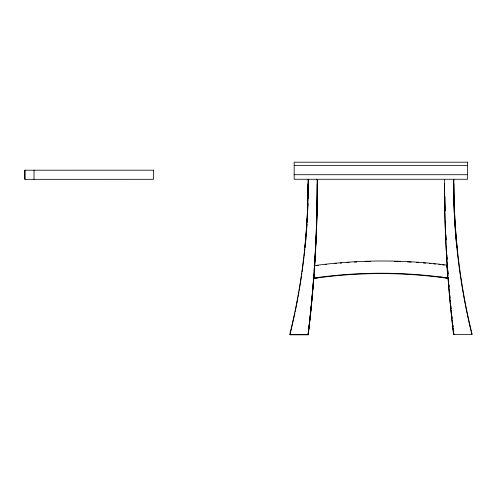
<?xml version="1.0" encoding="UTF-8"?>
<svg xmlns="http://www.w3.org/2000/svg" width="497" height="497" viewBox="0 0 497 497"><rect width="100%" height="100%" fill="white"/><g stroke="black" fill="none" stroke-linecap="round" stroke-linejoin="round"><path stroke-width="0.75" d="M316.732 179.684L317.347 179.684L317.092 209.399L316.334 234.541L314.688 265.386M308.059 179.318C308.382 231.515 302.275 283.744 289.813 334.438L308.059 334.438C314.315 282.986 317.341 231.148 317.185 179.318M308.221 184.244L308.047 198.384A447.679 316.558 90 0 0 308.227 184.244L308.376 179.684M307.892 203.528L307.556 212.679M307.401 215.779L307.078 222.234A447.679 316.558 90 0 0 307.444 215.536M314.185 274.785L313.949 278.438L317.502 277.91A471.535 471.535 0 0 1 440.224 277.301L447.865 278.382M306.425 231.465L306.046 236.398A447.679 316.558 90 0 0 306.419 231.9M306.587 229.154L306.91 224.538M313.806 277.941L311.01 309.805L308.221 334.81L289.975 334.81L294.914 312.967M305.077 247.108L305.419 243.281M305.562 241.753L305.91 237.926M303.94 257.384L302.089 271.902M304.052 256.377L304.878 248.966M300.089 285.166L300.424 282.955M300.61 281.731L301.43 276.326M301.648 274.909L301.878 273.375M298.125 296.529L298.442 294.709M298.647 293.497L298.945 291.776M299.175 290.472L299.964 285.899M295.672 309.358L297.933 297.647M295.218 311.544L295.529 310.091M313.949 278.426L317.502 277.898M316.887 265.696L318.304 265.485M294.162 165.588L467.534 165.588M294.162 174.714L467.534 174.714M33.97 179.336L34.057 170.21M439.025 264.143L446.89 265.137L447.729 278.034L440.087 276.966M439.162 264.497L440.591 264.684M442.74 264.938L444.169 265.131M447.729 278.016L440.087 276.953A471.535 471.535 0 0 0 317.366 277.543L313.806 278.09L314.62 265.634L318.167 265.131A504.275 504.275 0 0 1 439.025 264.155M471.877 334.438C459.414 283.744 453.307 231.515 453.624 179.318M452.282 320.416L452.463 322.106M452.73 324.417L453.003 326.734M453.27 329.045L453.544 331.356M453.718 332.897L453.898 334.438A887.748 627.736 90 0 1 453.736 332.965M453.898 179.318C453.581 231.515 459.688 283.744 472.15 334.438L453.624 334.438C447.375 282.986 444.343 231.148 444.498 179.318M451.307 311.246L451.549 313.539M451.792 315.831L452.04 318.123M449.947 297.281L449.779 295.404M450.313 301.083L450.531 303.356M450.748 305.636L451.04 308.68A887.748 627.736 90 0 1 450.754 305.761M449.064 287.067L448.834 284.39A887.748 627.736 90 0 0 449.015 286.601M449.257 289.341L449.518 292.373M448.027 273.785L447.785 270.331M448.319 277.575L448.549 280.6M447.337 263.503L447.486 265.777M447.194 268.2L447.033 265.479M447.337 270.374L447.673 275.468M446.548 250.165L446.362 246.736A887.748 627.736 90 0 0 446.554 250.432M446.803 254.731L447.058 259.297A887.748 627.736 90 0 1 446.797 254.868M445.803 234.503L446.051 239.852M445.573 228.017L445.349 221.606A887.748 627.736 90 0 0 445.536 227.52M445.07 210.759L444.84 196.545M24.931 170.21L24.931 179.336M307.923 203.621A447.679 316.558 90 0 1 307.587 212.561M306.935 224.464A447.679 316.558 90 0 1 306.581 229.67M305.935 237.839A447.679 316.558 90 0 1 305.612 241.554M305.4 243.778A447.679 316.558 90 0 1 305.04 247.487M317.366 184.25A887.748 627.736 90 0 1 314.688 265.572M314.545 267.79A887.748 627.736 90 0 1 314.396 270.001M314.079 274.431A887.748 627.736 90 0 1 308.208 334.804M457.085 247.115A447.679 316.558 90 0 1 453.898 183.878M453.469 330.766A887.748 627.736 90 0 1 453.208 328.56M453.04 327.088A887.748 627.736 90 0 1 452.786 324.883M452.45 321.944A887.748 627.736 90 0 1 452.289 320.472M452.046 318.266A887.748 627.736 90 0 1 451.81 316.061M451.5 313.116A887.748 627.736 90 0 1 451.27 310.911M450.537 303.549A887.748 627.736 90 0 1 450.257 300.604M450.046 298.393A887.748 627.736 90 0 1 449.779 295.448M449.518 292.497A887.748 627.736 90 0 1 449.263 289.552M448.542 280.699A887.748 627.736 90 0 1 448.313 277.748M448.039 274.058A887.748 627.736 90 0 1 447.778 270.368M447.53 266.684A887.748 627.736 90 0 1 447.288 262.988M446.039 240.088A887.748 627.736 90 0 1 445.815 234.913M445.051 210.511A887.748 627.736 90 0 1 444.827 196.458M325.069 264.659A504.275 504.275 0 0 1 326.572 264.485M334.86 263.621A504.275 504.275 0 0 1 336.363 263.485M340.134 263.149A504.275 504.275 0 0 1 341.644 263.025M346.931 262.615A504.275 504.275 0 0 1 349.198 262.459M354.485 262.136A504.275 504.275 0 0 1 356.753 262.012M365.078 261.652A504.275 504.275 0 0 1 370.377 261.49M394.606 261.478A504.275 504.275 0 0 1 400.657 261.652M407.465 261.944A504.275 504.275 0 0 1 411.249 262.143M416.536 262.466A504.275 504.275 0 0 1 418.803 262.621M423.332 262.969A504.275 504.275 0 0 1 425.6 263.155M429.371 263.491A504.275 504.275 0 0 1 430.88 263.634M433.893 263.932A504.275 504.275 0 0 1 435.397 264.087M308.065 183.878A447.679 316.558 -90 0 1 304.878 247.115M317.204 183.878A887.748 627.736 -90 0 1 314.483 265.945M314.384 267.417A887.748 627.736 -90 0 1 314.179 270.368M313.868 274.798A887.748 627.736 -90 0 1 308.047 334.438M456.811 247.115A447.679 316.558 -90 0 1 453.624 183.878M453.637 334.438A887.748 627.736 -90 0 1 448.039 277.748M447.872 275.537A887.748 627.736 -90 0 1 447.505 270.368M447.35 268.156A887.748 627.736 -90 0 1 444.486 183.878M467.534 162.19L294.162 162.19L294.162 179.274L467.534 179.274L467.534 162.19M153.455 170.198L24.85 170.21L24.85 179.336L153.455 179.318L153.455 170.198"/></g></svg>
